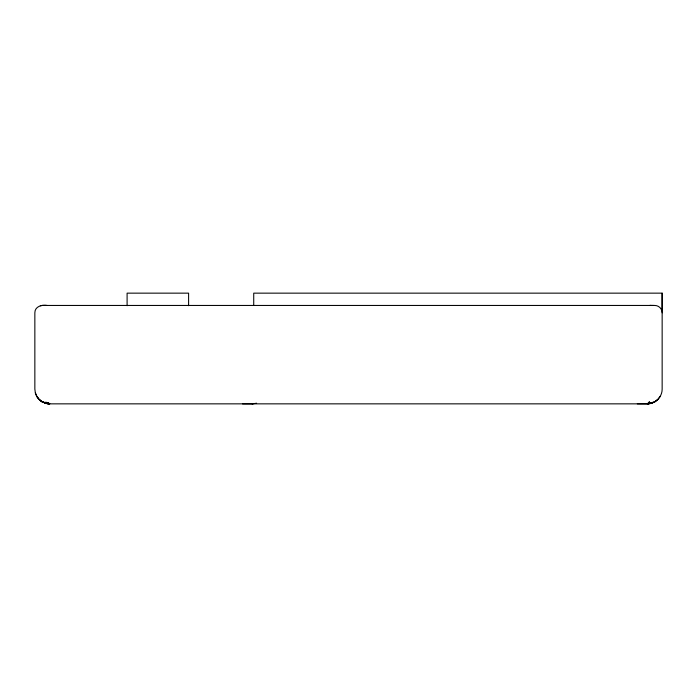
<?xml version="1.0" encoding="UTF-8"?>
<svg xmlns="http://www.w3.org/2000/svg" width="697" height="697" viewBox="0 0 697 697"><rect width="100%" height="100%" fill="white"/><g stroke="black" fill="none" stroke-linecap="round" stroke-linejoin="round"><path stroke-width="1.05" d="M662.15 312.831L662.15 293.149L253.725 293.149L253.725 305.452M662.15 293.149L662.15 389.092C662.272 397.063 655.171 403.842 647.391 403.851L649.273 402.997L649.482 401.672L647.391 403.851L49.609 403.851L48.32 403.676L47.727 402.997L48.198 402.875L48.895 403.607L47.178 403.641L41.933 401.672L39.171 399.529L36.828 396.471L35.355 392.908L34.85 389.092L34.85 312.831C34.78 306.401 41.968 304.537 47.152 305.452L654.771 305.452A7.379 7.379 0 0 1 661.897 310.923M45.793 403.345L49.609 403.851L44.373 402.875L49.609 403.851L48.198 402.875L49.609 403.851L44.503 402.918L48.825 403.615L48.041 402.918L49.609 403.851L48.973 403.345M648.332 403.641L649.273 402.997L648.105 403.607L648.802 402.875M657.829 399.529L654.892 401.751L657.829 399.529L660.172 396.471M648.907 403.685L653.603 402.16L647.391 403.851L649.857 403.11L648.619 403.668M654.771 401.873L651.207 403.345L647.391 403.851L652.497 402.918M649.97 403.615L651.564 403.119M256.609 403.223L252.419 403.851M47.03 403.119L48.32 403.676L45.732 402.16L48.825 403.615M40.321 305.704L42.229 305.452M242.512 403.851L252.671 403.842M647.713 403.842L637.328 403.851M252.148 403.851L252.898 403.842M47.152 305.452L42.134 305.452M653.525 305.452L649.848 305.452L651.198 305.452M47.744 403.685L49.609 403.851L43.397 402.16L48.032 403.685M49.609 403.851L44.373 402.875M45.436 403.119L47.03 403.615M47.178 403.641L41.933 401.672M48.381 403.668L47.143 403.11L48.093 403.685M47.727 402.997L48.668 403.641M36.828 396.471L39.171 399.529L42.108 401.751C38.814 399.782 36.471 396.549 35.355 392.908M39.171 399.529L42.229 401.873M188.599 305.704L188.599 293.149L127.098 293.149L127.098 305.704"/></g></svg>
